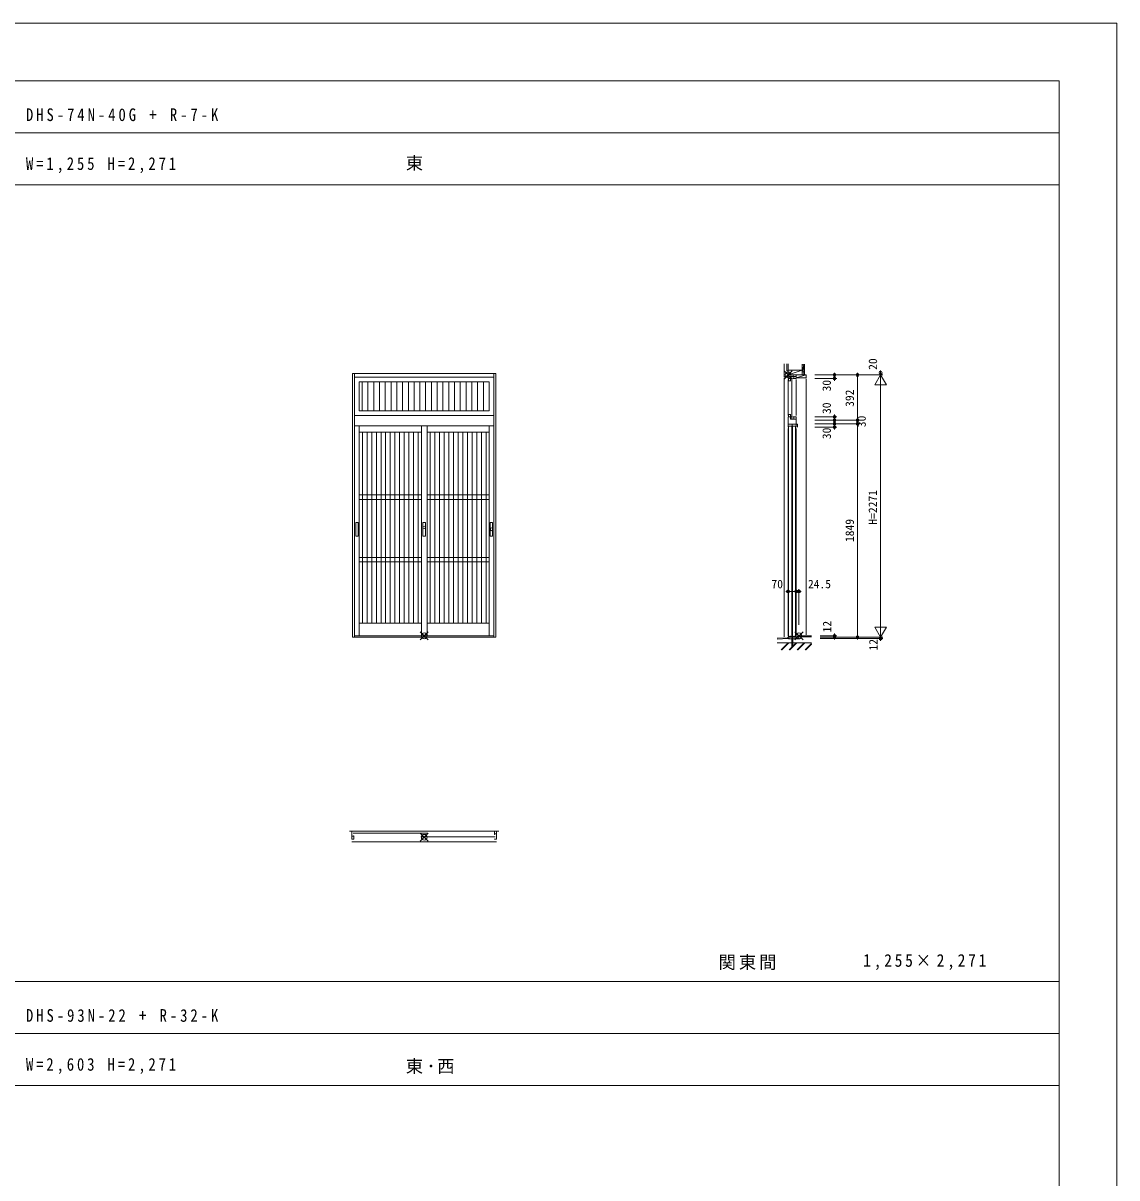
# Model space of a CAD drawing. Units: millimetres, scale not verified. Extents: x -14850 to 12650, y -10500 to 9500.
# Drawn here: x 3175 to 12650, y -500 to 9500 of the extents above; entities that cross this region are included whole.
import ezdxf
from ezdxf.enums import TextEntityAlignment as Align

# ---------------------------------------------------------------- set-up
doc = ezdxf.new("R2010")
doc.units = ezdxf.units.MM
doc.header["$LTSCALE"] = 50
doc.linetypes.add('DASHED3', pattern=[4, 3, -1])
doc.layers.add('0-0_0', color=7, linetype='Continuous')
for name, color, linetype, lineweight in [('0-1_USER1', 7, 'Continuous', 9), ('0-2_YKK_ZWAK', 7, 'Continuous', 9), ('0-3_YKK_11', 4, 'Continuous', 9), ('0-4_YKK_12', 4, 'Continuous', 9), ('0-5_YSS_K', 4, 'Continuous', 9), ('0-6_YKK_13', 3, 'Continuous', 9), ('0-7_YKK_D', 2, 'Continuous', 9), ('0-8_YKK_A1', 7, 'Continuous', 9), ('0-9_YKK_C2', 5, 'Continuous', 9)]:
    doc.layers.add(name, color=color, linetype=linetype, lineweight=lineweight)
doc.styles.add('ＭＳ ゴシック', font='')
doc.styles.get('ＭＳ ゴシック').set_extended_font_data('MS Gothic')

msp = doc.modelspace()

# ---------------------------------------------------------------- linework, layer by layer
at = {"layer": '0-1_USER1'}
for p, q in [((-14850, 9500), (12650, 9500)), ((12650, -10500), (12650, 9500)), ((12650, -10500), (12650, 9500)), ((-14850, 9000), (12150, 9000)), ((12150, -10500), (12150, 9000)), ((-14850, 8550), (12150, 8550)), ((-14850, 8100), (12150, 8100)), ((-14850, 1200), (12150, 1200)), ((-14850, 750), (12150, 750)), ((-14850, 300), (12150, 300))]:
    msp.add_line(p, q, dxfattribs=at)
at = {"layer": '0-2_YKK_ZWAK'}
for p, q in [((9767.22, 6417.69), (9837.78, 6487.89)), ((9837.78, 6417.69), (9767.22, 6487.89)), ((6685.35, 4158.44), (6614.64, 4229.15)), ((6685.35, 4229.15), (6614.64, 4158.44)), ((9860.72, 4158.69), (9931.28, 4228.89)), ((9931.28, 4158.69), (9860.72, 4228.89)), ((6614.64, 2414.64), (6685.35, 2485.36)), ((6685.35, 2414.64), (6614.64, 2485.36))]:
    msp.add_line(p, q, dxfattribs=at)
for centre in [(9802.5, 6452.79), (6650, 4193.79), (9896, 4193.79), (6650, 2450)]:
    msp.add_circle(centre, 25, dxfattribs=at)
at = {"layer": '0-3_YKK_11'}
for p, q in [((6047.5, 6434.79), (7252.5, 6434.79)), ((6047.5, 6434.79), (6047.5, 6102.79)), ((7252.5, 6434.79), (7252.5, 6102.79)), ((7212.5, 6394.79), (6087.5, 6394.79)), ((6087.5, 6394.79), (6087.5, 6142.79)), ((6112.5, 6394.79), (6112.5, 6142.79)), ((6162.5, 6394.79), (6162.5, 6142.79)), ((6212.5, 6142.79), (6212.5, 6394.79)), ((6262.5, 6142.79), (6262.5, 6394.79)), ((6312.5, 6142.79), (6312.5, 6394.79)), ((6362.5, 6142.79), (6362.5, 6394.79)), ((6412.5, 6142.79), (6412.5, 6394.79)), ((6462.5, 6142.79), (6462.5, 6394.79)), ((6512.5, 6142.79), (6512.5, 6394.79)), ((6562.5, 6142.79), (6562.5, 6394.79)), ((6612.5, 6142.79), (6612.5, 6394.79)), ((6662.5, 6142.79), (6662.5, 6394.79)), ((6712.5, 6142.79), (6712.5, 6394.79)), ((6762.5, 6142.79), (6762.5, 6394.79)), ((6812.5, 6142.79), (6812.5, 6394.79)), ((6862.5, 6142.79), (6862.5, 6394.79)), ((6912.5, 6142.79), (6912.5, 6394.79)), ((6962.5, 6142.79), (6962.5, 6394.79)), ((7012.5, 6142.79), (7012.5, 6394.79)), ((7062.5, 6142.79), (7062.5, 6394.79)), ((7112.5, 6142.79), (7112.5, 6394.79)), ((7162.5, 6142.79), (7162.5, 6394.79)), ((7212.5, 6142.79), (7212.5, 6394.79)), ((6047.5, 6102.79), (7252.5, 6102.79)), ((6087.5, 6142.79), (7212.5, 6142.79)), ((6047.5, 6012.79), (6047.5, 4193.79)), ((6087.5, 6012.79), (6087.5, 4193.79)), ((6625, 6012.79), (6625, 4193.79)), ((6675, 6012.79), (6675, 4193.79)), ((7212.5, 6012.79), (7212.5, 4193.79)), ((7252.5, 6012.79), (7252.5, 4193.79)), ((6625, 5956.79), (6087.5, 5956.79)), ((6114.75, 4302.79), (6114.75, 5956.79)), ((6155, 4302.79), (6155, 5956.79)), ((6195.25, 4302.79), (6195.25, 5956.79)), ((6235.5, 4302.79), (6235.5, 5956.79)), ((6275.75, 4302.79), (6275.75, 5956.79)), ((6316, 4302.79), (6316, 5956.79)), ((6356.25, 4302.79), (6356.25, 5956.79)), ((6396.5, 4302.79), (6396.5, 5956.79)), ((6436.75, 4302.79), (6436.75, 5956.79)), ((6477, 4302.79), (6477, 5956.79)), ((6517.25, 4302.79), (6517.25, 5956.79)), ((6557.5, 4302.79), (6557.5, 5956.79)), ((6597.75, 4302.79), (6597.75, 5956.79)), ((6675, 5956.79), (7212.5, 5956.79)), ((6702.25, 4302.79), (6702.25, 5956.79)), ((6742.5, 4302.79), (6742.5, 5956.79)), ((6782.75, 4302.79), (6782.75, 5956.79)), ((6823, 4302.79), (6823, 5956.79)), ((6863.25, 4302.79), (6863.25, 5956.79)), ((6903.5, 4302.79), (6903.5, 5956.79)), ((6943.75, 4302.79), (6943.75, 5956.79)), ((6984, 4302.79), (6984, 5956.79)), ((7024.25, 4302.79), (7024.25, 5956.79)), ((7064.5, 4302.79), (7064.5, 5956.79)), ((7104.75, 4302.79), (7104.75, 5956.79)), ((7145, 4302.79), (7145, 5956.79)), ((7185.25, 4302.79), (7185.25, 5956.79)), ((6625, 5415.79), (6087.5, 5415.79)), ((7212.5, 5415.79), (6675, 5415.79)), ((6087.5, 5375.79), (6625, 5375.79)), ((6675, 5375.79), (7212.5, 5375.79)), ((6625, 4873.79), (6087.5, 4873.79)), ((6625, 4833.79), (6087.5, 4833.79)), ((7212.5, 4873.79), (6675, 4873.79)), ((7212.5, 4833.79), (6675, 4833.79)), ((6625, 4302.79), (6087.5, 4302.79)), ((6675, 4302.79), (7212.5, 4302.79))]:
    msp.add_line(p, q, dxfattribs=at)
at = {"layer": '0-4_YKK_12'}
for p, q in [((6002.5, 2503.5), (6040, 2503.5)), ((6024, 2503.5), (6024, 2433.5)), ((6040, 2503.5), (7260, 2503.5)), ((7260, 2503.5), (7260, 2473.5)), ((7297.5, 2503.5), (7260, 2503.5)), ((7276, 2503.5), (7276, 2433.5)), ((6022.5, 2409), (7277.5, 2409)), ((6024, 2458.5), (6040, 2458.5)), ((6034.5, 2485.5), (6680, 2485.5)), ((6038.5, 2463.5), (6040, 2463.5)), ((6040, 2435), (6040, 2433.5)), ((6620, 2452.5), (7265.5, 2452.5)), ((7276, 2478.5), (7260, 2478.5)), ((7261.5, 2473.5), (7260, 2473.5)), ((7260, 2435), (7260, 2433.5)), ((7277.5, 2433.5), (7260, 2433.5))]:
    msp.add_line(p, q, dxfattribs=at)
msp.add_lwpolyline([(6022.5, 2433.5), (6040, 2433.5), (6040, 2463.5)], dxfattribs=at)
at = {"layer": '0-5_YSS_K'}
for p, q in [((9801.5, 6472.79), (9802.5, 6472.79)), ((9805.5, 6452.79), (9801.5, 6452.79)), ((9801.5, 6100.79), (9801.5, 6412.79)), ((9804.5, 6401.79), (9804.5, 6422.79)), ((9826.5, 6401.79), (9804.5, 6401.79)), ((9822.5, 6422.79), (9822.5, 6438.79)), ((9822.5, 6438.79), (9871.5, 6438.79)), ((9822.5, 6401.79), (9822.5, 6422.79)), ((9834.5, 6075.89), (9834.5, 6431.44)), ((9842, 6422.79), (9871.5, 6422.79)), ((9846.5, 6452.79), (9846.5, 6438.79)), ((9850.5, 6438.79), (9850.5, 6422.79)), ((9871.5, 6422.79), (9871.5, 6452.79)), ((9871.5, 6412.79), (9871.5, 6100.79)), ((9804.5, 6111.79), (9804.5, 6090.79)), ((9826.5, 6111.79), (9804.5, 6111.79)), ((9822.5, 6090.79), (9822.5, 6111.79)), ((9801.5, 6090.79), (9831, 6090.79)), ((9801.5, 6090.79), (9801.5, 6000.79)), ((9801.5, 6027.19), (9883.5, 6027.19)), ((9806, 4187.79), (9806, 6008.79)), ((9806, 6008.79), (9833, 6008.79)), ((9822.5, 6090.79), (9822.5, 6070.89)), ((9871.5, 6070.89), (9822.5, 6070.89)), ((9833, 6008.79), (9833, 4187.79)), ((9836.5, 6027.19), (9836.5, 6000.79)), ((9840, 4187.79), (9840, 6008.79)), ((9840, 6008.79), (9867, 6008.79)), ((9842, 6090.79), (9871.5, 6090.79)), ((9850.5, 6070.89), (9850.5, 6090.79)), ((9867, 6008.79), (9867, 4187.79)), ((9871.5, 6090.79), (9871.5, 6000.79)), ((9883.5, 6027.19), (9883.5, 6000.79)), ((9801.5, 5990.79), (9801.5, 4191.79)), ((9871.5, 5990.79), (9871.5, 4191.79)), ((9806, 4187.79), (9833, 4187.79)), ((9819.5, 4181.79), (9819.5, 4193.79)), ((9840, 4187.79), (9867, 4187.79)), ((9853.5, 4181.79), (9853.5, 4193.79)), ((9871.51, 4169.79), (9865.51, 4169.79)), ((9871.51, 4181.79), (9871.51, 4169.79)), ((9883.01, 4192.79), (9883.01, 4181.79)), ((9896, 4193.79), (9896, 4169.79))]:
    msp.add_line(p, q, dxfattribs=at)
for points in [[(9801.5, 6472.79), (9801.5, 6422.79), (9831, 6422.79)], [(9807.51, 4169.79), (9801.51, 4169.79), (9801.51, 4181.79), (9896.01, 4181.79)]]:
    msp.add_lwpolyline(points, dxfattribs=at)
at = {"layer": '0-6_YKK_13'}
for p, q in [((6030, 6464.79), (6030, 4181.79)), ((6030, 6464.79), (7270, 6464.79)), ((6047.5, 6464.79), (6047.5, 4181.79)), ((6047.5, 6434.79), (7252.5, 6434.79)), ((7252.5, 6464.79), (7252.5, 4181.79)), ((7270, 6464.79), (7270, 4181.79)), ((7252.5, 6102.79), (6047.5, 6102.79)), ((7252.5, 6012.79), (6047.5, 6012.79)), ((6077.5, 5176.79), (6057.5, 5176.79)), ((6077.5, 5056.79), (6077.5, 5176.79)), ((6637.5, 5176.79), (6662.5, 5176.79)), ((6637.5, 5056.79), (6637.5, 5176.79)), ((7222.5, 5176.79), (7242.5, 5176.79)), ((7222.5, 5056.79), (7222.5, 5176.79)), ((7223.5, 5120.05), (7223.5, 5113.53)), ((7241.5, 5120.05), (7241.5, 5113.53)), ((7242.5, 5056.79), (7242.5, 5176.79)), ((7222.5, 5056.79), (7242.5, 5056.79)), ((6030, 4181.79), (7270, 4181.79)), ((6047.5, 4193.79), (7252.5, 4193.79))]:
    msp.add_line(p, q, dxfattribs=at)
for points in [[(6077.5, 5056.79), (6057.5, 5056.79), (6057.5, 5176.79)], [(6637.5, 5056.79), (6662.5, 5056.79), (6662.5, 5176.79)]]:
    msp.add_lwpolyline(points, dxfattribs=at)
msp.add_circle((6650, 5133.6), 11.25, dxfattribs=at)
for centre, start, end in [((7232.5, 5120.05), 0, 180), ((7232.5, 5113.53), 180, 0)]:
    msp.add_arc(centre, 9, start, end, dxfattribs=at)
at = {"layer": '0-7_YKK_D'}
for p, q in [((10032.5, 6452.79), (10623.5, 6452.79)), ((10032.5, 6422.79), (10223.5, 6422.79)), ((10203.5, 6472.79), (10203.5, 6402.79)), ((10403.5, 6472.79), (10403.5, 4161.79)), ((10603.5, 6452.79), (10603.5, 6492.79)), ((10603.5, 6452.79), (10603.5, 4181.79)), ((10553.5, 6366.19), (10653.5, 6366.19)), ((10203.5, 6110.79), (10203.5, 5980.79)), ((10032.5, 6090.79), (10223.5, 6090.79)), ((10032.5, 6060.79), (10423.5, 6060.79)), ((10032.5, 6030.79), (10423.5, 6030.79)), ((10032.5, 6000.79), (10223.5, 6000.79)), ((9781.5, 4579.05), (9916, 4579.05)), ((9896, 4599.06), (9896, 4288.59)), ((10203.5, 4213.79), (10203.5, 4161.79)), ((10603.5, 4181.79), (10553.5, 4268.39)), ((10653.5, 4268.39), (10553.5, 4268.39)), ((10653.5, 4268.39), (10603.5, 4181.79)), ((10078.5, 4193.79), (10223.5, 4193.79)), ((10078.5, 4181.79), (10623.5, 4181.79)), ((10078.5, 4169.79), (10623.5, 4169.79)), ((10603.5, 4181.79), (10603.5, 4149.79))]:
    msp.add_line(p, q, dxfattribs=at)
msp.add_lwpolyline([(10553.5, 6366.19), (10603.5, 6452.79), (10653.5, 6366.19)], dxfattribs=at)
for centre in [(10203.5, 6452.79), (10203.5, 6422.79), (10403.5, 6452.79), (10603.5, 6472.79), (10203.5, 6090.79), (10203.5, 6060.79), (10203.5, 6030.79), (10203.5, 6000.79), (10403.5, 6060.79), (10403.5, 6030.79), (9801.5, 4579.05), (9871.5, 4579.05), (9896, 4579.05), (10203.5, 4193.79), (10203.5, 4181.79), (10403.5, 4181.79), (10603.5, 4169.79)]:
    msp.add_circle(centre, 12.5, dxfattribs=at)
at = {"layer": '0-8_YKK_A1'}
for p, q in [((9766.5, 6548.33), (9766.5, 6442.79)), ((9790.5, 6487.79), (9790.5, 6548.33)), ((9802.5, 6452.79), (9802.5, 6548.33)), ((9922.5, 6452.79), (9922.5, 6547.67)), ((9922.5, 6481.29), (9937.5, 6541.29)), ((9922.5, 6541.29), (9937.5, 6541.29)), ((9937.5, 6452.79), (9937.5, 6547.67)), ((9943.5, 6452.79), (9943.5, 6547.67)), ((9766.5, 6427.79), (9766.5, 4186.57)), ((9791.5, 6437.79), (9771.5, 6437.79)), ((9790.5, 6487.79), (9802.5, 6487.79)), ((9791.5, 6437.79), (9791.5, 6447.79)), ((9922.5, 6495.79), (9802.5, 6452.79)), ((9922.5, 6495.79), (9802.5, 6495.79)), ((9957.5, 6452.79), (9802.5, 6452.79)), ((9957.5, 6452.79), (9871.5, 6428.29)), ((9871.5, 6428.29), (9871.5, 6452.79)), ((9957.5, 6428.29), (9871.5, 6428.29)), ((9922.5, 6481.29), (9937.5, 6481.29)), ((9957.5, 6452.79), (9957.5, 6428.29)), ((9957.5, 6418.29), (9957.5, 4203.79)), ((9792.48, 4177.48), (9707.65, 4174.52)), ((9707.74, 4133.79), (10003.5, 4133.79)), ((9801.51, 4169.79), (9707.92, 4166.52)), ((9801.59, 4133.79), (9741.59, 4073.79)), ((9804.42, 4133.79), (9744.42, 4073.79)), ((9807.25, 4133.79), (9747.25, 4073.79)), ((9793.51, 4176.48), (9793.51, 4169.51)), ((9870.89, 4133.79), (9810.89, 4073.79)), ((9873.72, 4133.79), (9813.72, 4073.79)), ((9876.55, 4133.79), (9816.55, 4073.79)), ((9940.19, 4133.79), (9880.19, 4073.79)), ((9943.01, 4133.79), (9883.01, 4073.79)), ((9945.84, 4133.79), (9885.84, 4073.79)), ((9903.5, 4192.79), (9903.5, 4186.79)), ((10003.5, 4186.79), (9903.5, 4186.79)), ((9904.5, 4193.79), (10003.5, 4193.79)), ((10003.5, 4127.81), (9949.48, 4073.79)), ((10003.5, 4124.98), (9952.31, 4073.79)), ((10003.5, 4122.15), (9955.14, 4073.79))]:
    msp.add_line(p, q, dxfattribs=at)
at = {"layer": '0-8_YKK_A1', "linetype": 'DASHED3'}
for p, q in [((9904.1, 4168.19), (9804.1, 4168.19)), ((9814.67, 4171.19), (9805.1, 4171.19)), ((9814.67, 4171.19), (9819.87, 4168.19)), ((9833.11, 4174.26), (9833.11, 4101.42)), ((9860.53, 4171.19), (9855.34, 4168.19)), ((9870.1, 4171.19), (9860.53, 4171.19))]:
    msp.add_line(p, q, dxfattribs=at)
msp.add_lwpolyline([(9842.11, 4101.42), (9842.11, 4174.26), (9833.11, 4174.26)], dxfattribs=at)
at = {"layer": '0-8_YKK_A1'}
for centre, radius, start, end in [((9771.5, 6442.79), 5, 180, 270), ((9792.51, 4176.48), 1, 0, 91.99998), ((9900, 4200), 7.5, 236.56839, 301.98685), ((9904.5, 4192.79), 1, 90, 180)]:
    msp.add_arc(centre, radius, start, end, dxfattribs=at)
at = {"layer": '0-8_YKK_A1', "linetype": 'DASHED3'}
for centre, start, end in [((9835.35, 4105.31), 239.99991, 299.99991), ((9839.86, 4097.52), 59.99989, 119.99991), ((9839.86, 4105.31), 239.99991, 299.99991)]:
    msp.add_arc(centre, 4.5, start, end, dxfattribs=at)
at = {"layer": '0-9_YKK_C2'}
for p, q in [((9791.5, 6438.79), (9791.5, 6447.79)), ((9791.5, 6447.79), (9801.5, 6447.79)), ((9791.5, 6438.79), (9801.5, 6438.79)), ((9801.5, 6447.79), (9801.5, 6438.79)), ((9793.51, 4176.52), (9801.51, 4176.8)), ((9793.51, 4176.52), (9793.51, 4169.51)), ((9793.51, 4169.51), (9801.51, 4169.79)), ((9801.51, 4169.79), (9801.51, 4176.8))]:
    msp.add_line(p, q, dxfattribs=at)

# ---------------------------------------------------------------- texts
at = {"layer": '0-0_0', "style": 'ＭＳ ゴシック'}
msp.add_text('東', height=110, dxfattribs=at).set_placement((6490, 8200), align=Align.BOTTOM_LEFT)
at = {"layer": '0-0_0', "char_height": 110, "attachment_point": 7, "style": 'ＭＳ ゴシック'}
for s, insert in [('\\T1.4;\\W0.85;DHS-74N-40G\\~+\\~R-7-K', (3200, 8650)), ('\\T1.39;\\W0.85;W=1,255\\~H=2,271', (3200, 8200)), ('\\T1.17;関東間', (9200, 1300)), ('\\T1.35;\\W0.9;1,255×2,271', (10452, 1300)), ('\\T1.4;\\W0.85;DHS-93N-22\\~+\\~R-32-K', (3200, 850)), ('\\T1.39;\\W0.85;W=2,603\\~H=2,271', (3200, 400)), ('\\T1.21;東･西', (6490, 400))]:
    msp.add_mtext(s, dxfattribs=dict(at, insert=insert))
at = {"layer": '0-7_YKK_D', "color": 4, "style": 'ＭＳ ゴシック'}
for s, p in [('20', (10594.5, 6497.26)), ('30', (10194.5, 6310.32)), ('392', (10394.04, 6176.79)), ('30', (10194.5, 6115.15)), ('30', (10496.69, 6000.79)), ('30', (10194.5, 5897.04)), ('H=2271', (10594.04, 5157.29)), ('1849', (10394.04, 5006.29)), ('12', (10198.5, 4223.9)), ('12', (10598.5, 4067.14))]:
    msp.add_text(s, height=73.31, rotation=90, dxfattribs=at).set_placement(p, align=Align.BOTTOM_LEFT)
for s, p in [('70', (9657.51, 4584.06)), ('24.5', (9974.02, 4584.06))]:
    msp.add_text(s, height=73.31, dxfattribs=at).set_placement(p, align=Align.BOTTOM_LEFT)

doc.saveas('drawing.dxf')
